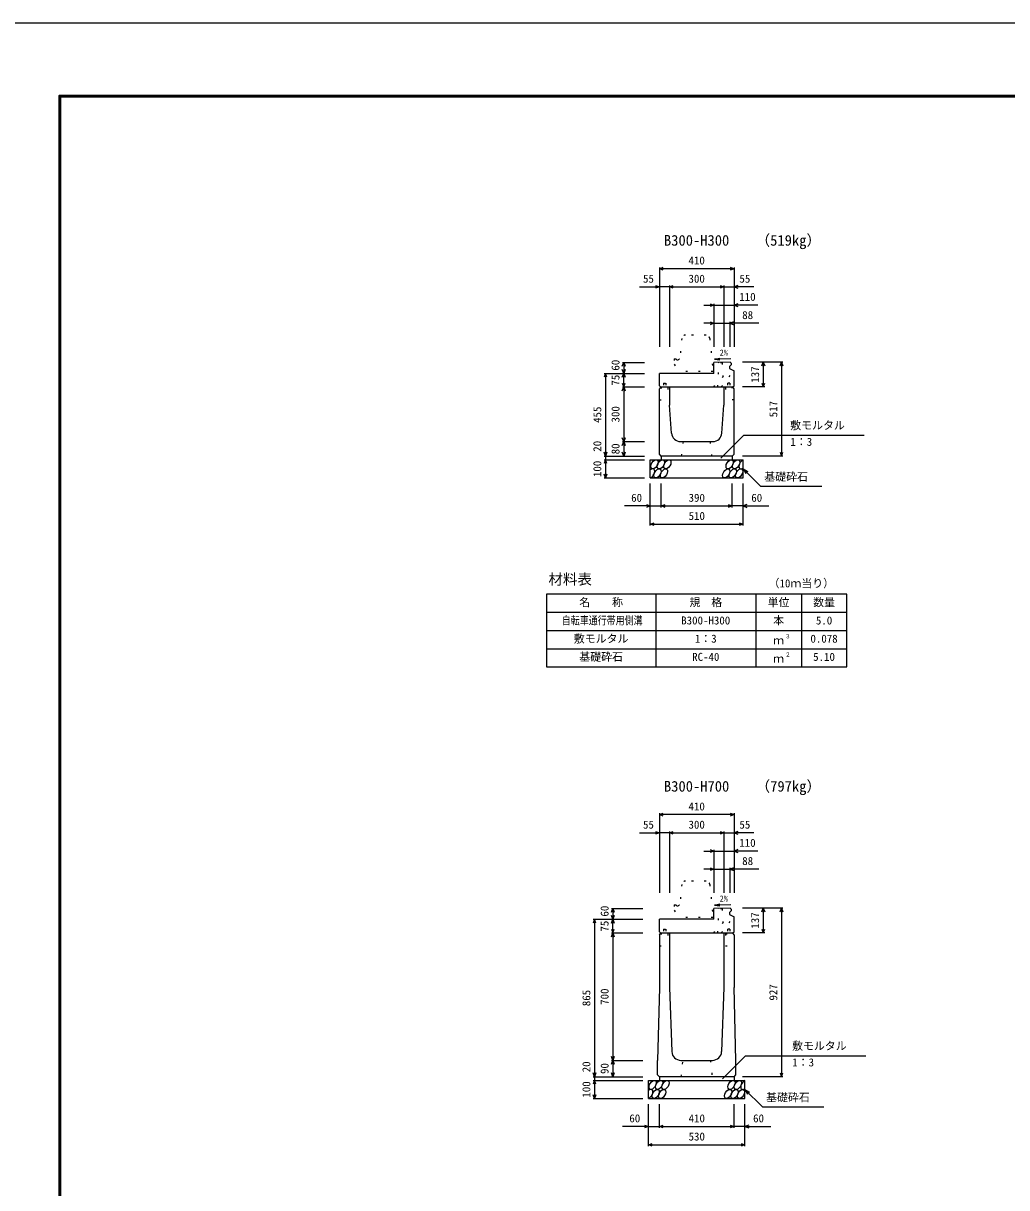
# Model space of a CAD drawing. Units: millimetres, scale not verified. Extents: x -12600 to 12600, y -5940 to 5940.
# Drawn here: x -4000 to 1403, y -458 to 5940 of the extents above; entities that cross this region are included whole.
import ezdxf
from ezdxf.enums import TextEntityAlignment as Align

# ---------------------------------------------------------------- set-up
doc = ezdxf.new("R2010")
doc.units = ezdxf.units.MM
doc.header["$LTSCALE"] = 40
doc.linetypes.add('DOTTED', pattern=[1.75, 0.25, -1.5])
for name, color, linetype, lineweight in [('0-0_DIM', 7, 'Continuous', 25), ('0-1_Defpoints', 5, 'Continuous', 25), ('0-2_HATCH', 6, 'Continuous', 25), ('0-3_HYO', 3, 'Continuous', 25), ('0-4_HYO2', 4, 'Continuous', 25), ('0-5_OUTLINE', 3, 'Continuous', 25), ('0-6_OUTLINE2', 4, 'DOTTED', 25), ('0-7_TXT', 7, 'Continuous', 25), ('0-8_WAKU', 3, 'Continuous', 25)]:
    doc.layers.add(name, color=color, linetype=linetype, lineweight=lineweight)
doc.styles.add('ＭＳ ゴシック', font='')
doc.styles.get('ＭＳ ゴシック').set_extended_font_data('MS Gothic')

msp = doc.modelspace()

# ---------------------------------------------------------------- linework, layer by layer
at = {"layer": '0-0_DIM'}
for p, q in [((-505, 4598.96), (-505, 4161.46)), ((-95, 4591.46), (-505, 4591.46)), ((-95, 4598.96), (-95, 4161.46)), ((-613.38, 4491.46), (-505, 4491.46)), ((-450, 4491.46), (-505, 4491.46)), ((-450, 4498.96), (-450, 4161.46)), ((-450, 4491.46), (-150, 4491.46)), ((-150, 4498.96), (-150, 4161.46)), ((-150, 4491.46), (-95, 4491.46)), ((13.38, 4491.46), (-95, 4491.46)), ((-260, 4391.46), (-205, 4391.46)), ((-205, 4398.96), (-205, 4161.46)), ((-205, 4391.46), (-95, 4391.46)), ((36.52, 4391.46), (-95, 4391.46)), ((-205, 4291.46), (-260, 4291.46)), ((-205, 4291.46), (-117, 4291.46)), ((-117, 4298.96), (-117, 4161.46)), ((41.78, 4291.46), (-117, 4291.46)), ((-708.5, 4076.46), (-586, 4076.46)), ((-701, 4076.46), (-701, 4016.46)), ((173.5, 4078.46), (-49, 4078.46)), ((66, 4078.46), (66, 3941.46)), ((166, 4078.46), (166, 3561.46)), ((-808.5, 4016.46), (-586, 4016.46)), ((-801, 4016.46), (-801, 3561.46)), ((-701, 3941.46), (-701, 4016.46)), ((-708.5, 3941.46), (-586, 3941.46)), ((-701, 3941.46), (-701, 3641.46)), ((73.5, 3941.46), (-49, 3941.46)), ((-167.89, 3550.65), (-41.66, 3676.89)), ((-41.66, 3676.89), (619.81, 3676.89)), ((-708.5, 3641.46), (-586, 3641.46)), ((-701, 3641.46), (-701, 3561.46)), ((-808.5, 3561.46), (-586, 3561.46)), ((-808.5, 3541.46), (-586, 3541.46)), ((-801, 3561.46), (-801, 3541.46)), ((-801, 3541.46), (-801, 3441.46)), ((173.5, 3561.46), (-49, 3561.46)), ((-45, 3491.46), (50.76, 3395.71)), ((-45, 3491.46), (-19.02, 3476.46)), ((-45, 3491.46), (-30, 3465.48)), ((-808.5, 3441.46), (-586, 3441.46)), ((-555, 3180.1), (-555, 3411.46)), ((-495, 3280.1), (-495, 3411.46)), ((-105, 3280.1), (-105, 3411.46)), ((-45, 3180.1), (-45, 3411.46)), ((50.76, 3395.71), (388.31, 3395.71)), ((-555, 3287.6), (-696.79, 3287.6)), ((-555, 3287.6), (-495, 3287.6)), ((-495, 3287.6), (-105, 3287.6)), ((-45, 3287.6), (-105, 3287.6)), ((-45, 3287.6), (96.79, 3287.6)), ((-555, 3187.6), (-45, 3187.6)), ((-505, 1598.96), (-505, 1161.46)), ((-95, 1591.46), (-505, 1591.46)), ((-95, 1598.96), (-95, 1161.46)), ((-613.38, 1491.46), (-505, 1491.46)), ((-450, 1491.46), (-505, 1491.46)), ((-450, 1498.96), (-450, 1161.46)), ((-450, 1491.46), (-150, 1491.46)), ((-150, 1498.96), (-150, 1161.46)), ((-150, 1491.46), (-95, 1491.46)), ((13.38, 1491.46), (-95, 1491.46)), ((-260, 1391.46), (-205, 1391.46)), ((-205, 1398.96), (-205, 1161.46)), ((-205, 1391.46), (-95, 1391.46)), ((36.52, 1391.46), (-95, 1391.46)), ((-205, 1291.46), (-260, 1291.46)), ((-205, 1291.46), (-117, 1291.46)), ((-117, 1298.96), (-117, 1161.46)), ((41.78, 1291.46), (-117, 1291.46)), ((-768.5, 1076.46), (-596, 1076.46)), ((-761, 1076.46), (-761, 1016.46)), ((173.5, 1078.46), (-49, 1078.46)), ((66, 1078.46), (66, 941.46)), ((166, 1078.46), (166, 151.46)), ((-868.5, 1016.46), (-596, 1016.46)), ((-861, 1016.46), (-861, 151.46)), ((-761, 941.46), (-761, 1016.46)), ((-768.5, 941.46), (-596, 941.46)), ((-761, 941.46), (-761, 241.46)), ((73.5, 941.46), (-49, 941.46)), ((-157.89, 140.65), (-31.66, 266.89)), ((-31.66, 266.89), (629.81, 266.89)), ((-768.5, 241.46), (-596, 241.46)), ((-761, 241.46), (-761, 151.46)), ((-868.5, 151.46), (-596, 151.46)), ((-868.5, 131.46), (-596, 131.46)), ((-861, 151.46), (-861, 131.46)), ((-861, 131.46), (-861, 31.46)), ((173.5, 151.46), (-49, 151.46)), ((-35, 81.46), (60.76, -14.29)), ((-35, 81.46), (-9.02, 66.46)), ((-35, 81.46), (-20, 55.48)), ((-868.5, 31.46), (-596, 31.46)), ((-565, -229.9), (-565, 1.46)), ((-505, -129.9), (-505, 1.46)), ((-95, -129.9), (-95, 1.46)), ((-35, -229.9), (-35, 1.46)), ((60.76, -14.29), (398.31, -14.29)), ((-565, -122.4), (-706.79, -122.4)), ((-565, -122.4), (-505, -122.4)), ((-505, -122.4), (-95, -122.4)), ((-35, -122.4), (-95, -122.4)), ((-35, -122.4), (106.79, -122.4)), ((-565, -222.4), (-35, -222.4))]:
    msp.add_line(p, q, dxfattribs=at)
for points in [[(-483.86, 4583.77), (-505, 4591.46), (-483.86, 4599.16)], [(-116.14, 4599.16), (-95, 4591.46), (-116.14, 4583.77)], [(-526.14, 4499.16), (-505, 4491.46), (-526.14, 4483.77)], [(-428.86, 4483.77), (-450, 4491.46), (-428.86, 4499.16)], [(-171.14, 4499.16), (-150, 4491.46), (-171.14, 4483.77)], [(-73.86, 4499.16), (-95, 4491.46), (-73.86, 4483.77)], [(-226.14, 4399.16), (-205, 4391.46), (-226.14, 4383.77)], [(-73.86, 4399.16), (-95, 4391.46), (-73.86, 4383.77)], [(-226.14, 4299.16), (-205, 4291.46), (-226.14, 4283.77)], [(-95.86, 4299.16), (-117, 4291.46), (-95.86, 4283.77)], [(-708.7, 4055.32), (-701, 4076.46), (-693.3, 4055.32)], [(-693.3, 4037.61), (-701, 4016.46), (-708.7, 4037.61)], [(58.3, 4057.32), (66, 4078.46), (73.7, 4057.32)], [(158.3, 4057.32), (166, 4078.46), (173.7, 4057.32)], [(-793.3, 3995.32), (-801, 4016.46), (-808.7, 3995.32)], [(-708.7, 3995.32), (-701, 4016.46), (-693.3, 3995.32)], [(-708.7, 3962.61), (-701, 3941.46), (-693.3, 3962.61)], [(-708.7, 3920.32), (-701, 3941.46), (-693.3, 3920.32)], [(58.3, 3962.61), (66, 3941.46), (73.7, 3962.61)], [(-693.3, 3662.61), (-701, 3641.46), (-708.7, 3662.61)], [(-708.7, 3620.32), (-701, 3641.46), (-693.3, 3620.32)], [(-793.3, 3582.61), (-801, 3561.46), (-808.7, 3582.61)], [(-793.3, 3520.32), (-801, 3541.46), (-808.7, 3520.32)], [(-693.3, 3582.61), (-701, 3561.46), (-708.7, 3582.61)], [(158.3, 3582.61), (166, 3561.46), (173.7, 3582.61)], [(-793.3, 3462.61), (-801, 3441.46), (-808.7, 3462.61)], [(-576.14, 3295.29), (-555, 3287.6), (-576.14, 3279.9)], [(-473.86, 3279.9), (-495, 3287.6), (-473.86, 3295.29)], [(-126.14, 3295.29), (-105, 3287.6), (-126.14, 3279.9)], [(-23.86, 3295.29), (-45, 3287.6), (-23.86, 3279.9)], [(-533.86, 3179.9), (-555, 3187.6), (-533.86, 3195.29)], [(-66.14, 3195.29), (-45, 3187.6), (-66.14, 3179.9)], [(-483.86, 1583.77), (-505, 1591.46), (-483.86, 1599.16)], [(-116.14, 1599.16), (-95, 1591.46), (-116.14, 1583.77)], [(-526.14, 1499.16), (-505, 1491.46), (-526.14, 1483.77)], [(-428.86, 1483.77), (-450, 1491.46), (-428.86, 1499.16)], [(-171.14, 1499.16), (-150, 1491.46), (-171.14, 1483.77)], [(-73.86, 1499.16), (-95, 1491.46), (-73.86, 1483.77)], [(-226.14, 1399.16), (-205, 1391.46), (-226.14, 1383.77)], [(-73.86, 1399.16), (-95, 1391.46), (-73.86, 1383.77)], [(-226.14, 1299.16), (-205, 1291.46), (-226.14, 1283.77)], [(-95.86, 1299.16), (-117, 1291.46), (-95.86, 1283.77)], [(-768.7, 1055.32), (-761, 1076.46), (-753.3, 1055.32)], [(-753.3, 1037.61), (-761, 1016.46), (-768.7, 1037.61)], [(58.3, 1057.32), (66, 1078.46), (73.7, 1057.32)], [(158.3, 1057.32), (166, 1078.46), (173.7, 1057.32)], [(-853.3, 995.32), (-861, 1016.46), (-868.7, 995.32)], [(-768.7, 995.32), (-761, 1016.46), (-753.3, 995.32)], [(-768.7, 962.61), (-761, 941.46), (-753.3, 962.61)], [(58.3, 962.61), (66, 941.46), (73.7, 962.61)], [(-768.7, 920.32), (-761, 941.46), (-753.3, 920.32)], [(-753.3, 262.61), (-761, 241.46), (-768.7, 262.61)], [(-768.7, 220.32), (-761, 241.46), (-753.3, 220.32)], [(-853.3, 172.61), (-861, 151.46), (-868.7, 172.61)], [(-853.3, 110.32), (-861, 131.46), (-868.7, 110.32)], [(-753.3, 172.61), (-761, 151.46), (-768.7, 172.61)], [(158.3, 172.61), (166, 151.46), (173.7, 172.61)], [(-853.3, 52.61), (-861, 31.46), (-868.7, 52.61)], [(-586.14, -114.71), (-565, -122.4), (-586.14, -130.1)], [(-483.86, -130.1), (-505, -122.4), (-483.86, -114.71)], [(-116.14, -114.71), (-95, -122.4), (-116.14, -130.1)], [(-13.86, -114.71), (-35, -122.4), (-13.86, -130.1)], [(-543.86, -230.1), (-565, -222.4), (-543.86, -214.71)], [(-56.14, -214.71), (-35, -222.4), (-56.14, -230.1)]]:
    msp.add_lwpolyline(points, dxfattribs=at)
at = {"layer": '0-1_Defpoints'}
msp.add_lwpolyline([(-4200, -5940), (12600, -5940), (12600, 5940), (-4200, 5940)], close=True, dxfattribs=at)
at = {"layer": '0-2_HATCH'}
for centre in [(-532.11, 3516.46), (-496.63, 3516.46), (-461.16, 3516.46), (-118.95, 3516.46), (-83.48, 3516.46), (-515.23, 3466.46), (-479.75, 3466.46), (-137.55, 3466.46), (-102.07, 3466.46), (-66.59, 3466.46), (-542.11, 106.46), (-506.63, 106.46), (-471.16, 106.46), (-108.95, 106.46), (-73.48, 106.46), (-525.23, 56.46), (-489.75, 56.46), (-127.55, 56.46), (-92.07, 56.46), (-56.59, 56.46)]:
    msp.add_ellipse(centre, major_axis=(14.54, 23.54), ratio=0.5792, dxfattribs=at)
for centre, start_param, end_param in [((-48, 3516.46), 0.6666252, 4.1103269), ((-550.7, 3466.46), 3.7419964, 7.318141), ((-38, 106.46), 0.6666252, 4.1103269), ((-560.7, 56.46), 3.7419964, 7.318141)]:
    msp.add_ellipse(centre, major_axis=(14.54, 23.54), ratio=0.5792, start_param=start_param, end_param=end_param, dxfattribs=at)
at = {"layer": '0-3_HYO'}
for p, q in [((-525, 2803.36), (-525, 2403.36)), ((25, 2803.36), (25, 2403.36)), ((275, 2803.36), (275, 2403.36)), ((-1125, 2703.36), (525, 2703.36))]:
    msp.add_line(p, q, dxfattribs=at)
msp.add_lwpolyline([(-1125, 2403.36), (525, 2403.36), (525, 2803.36), (-1125, 2803.36)], close=True, dxfattribs=at)
at = {"layer": '0-4_HYO2'}
for p, q in [((-1125, 2603.36), (525, 2603.36)), ((-1125, 2503.36), (525, 2503.36))]:
    msp.add_line(p, q, dxfattribs=at)
at = {"layer": '0-5_OUTLINE', "linetype": 'DOTTED'}
for p, q in [((-248.1, 4226.46), (-361.9, 4226.46)), ((-381.81, 4208.41), (-393, 4096.46)), ((-228.2, 4208.45), (-210, 4026.46)), ((-423, 4096.46), (-423, 4066.46)), ((-423, 4096.46), (-415, 4096.46)), ((-423, 4066.46), (-400, 4026.46)), ((-210, 4026.46), (-400, 4026.46)), ((-248.1, 1226.46), (-361.9, 1226.46)), ((-381.81, 1208.41), (-393, 1096.46)), ((-228.2, 1208.45), (-210, 1026.46)), ((-423, 1096.46), (-423, 1066.46)), ((-423, 1096.46), (-415, 1096.46)), ((-423, 1066.46), (-400, 1026.46)), ((-210, 1026.46), (-400, 1026.46))]:
    msp.add_line(p, q, dxfattribs=at)
at = {"layer": '0-5_OUTLINE'}
for p, q in [((-116.86, 4078.14), (-205, 4076.46)), ((-205, 4016.46), (-205, 4076.46)), ((-120, 4053.46), (-111, 4063.46)), ((-120, 4053.46), (-120, 4043.46)), ((-120, 4043.46), (-95, 4030.46)), ((-116.86, 4078.14), (-111, 4072.4)), ((-111, 4072.4), (-111, 4063.46)), ((-505, 3947.46), (-505, 4016.46)), ((-205, 4016.46), (-505, 4016.46)), ((-95, 3947.46), (-95, 4030.46)), ((-499, 3941.46), (-505, 3931.46)), ((-505, 3571.46), (-505, 3931.46)), ((-450, 3941.46), (-450, 3841.46)), ((-150, 3941.46), (-150, 3841.46)), ((-95, 3931.46), (-101, 3941.46)), ((-438.47, 3687.72), (-450, 3841.46)), ((-161.53, 3687.72), (-150, 3841.46)), ((-388.61, 3641.46), (-211.39, 3641.46)), ((-555, 3541.46), (-45, 3541.46)), ((-555, 3441.46), (-555, 3541.46)), ((-495, 3561.46), (-505, 3571.46)), ((-105, 3561.46), (-495, 3561.46)), ((-495, 3561.46), (-495, 3541.46)), ((-105, 3561.46), (-105, 3541.46)), ((-45, 3441.46), (-45, 3541.46)), ((-555, 3441.46), (-45, 3441.46)), ((-116.86, 1078.14), (-205, 1076.46)), ((-205, 1016.46), (-205, 1076.46)), ((-120, 1053.46), (-111, 1063.46)), ((-120, 1053.46), (-120, 1043.46)), ((-120, 1043.46), (-95, 1030.46)), ((-116.86, 1078.14), (-111, 1072.4)), ((-111, 1072.4), (-111, 1063.46)), ((-95, 947.46), (-95, 1030.46)), ((-505, 947.46), (-505, 1016.46)), ((-205, 1016.46), (-505, 1016.46)), ((-505, 947.46), (-499, 941.46)), ((-505, 931.46), (-499, 941.46)), ((-505, 931.46), (-505, 641.46)), ((-499, 941.46), (-101, 941.46)), ((-101, 941.46), (-95, 947.46)), ((-95, 931.46), (-101, 941.46)), ((-95, 931.46), (-95, 641.46)), ((-505, 641.46), (-515, 241.46)), ((-85, 241.46), (-95, 641.46)), ((-515, 161.46), (-515, 241.46)), ((-386.84, 241.46), (-213.16, 241.46)), ((-85, 161.46), (-85, 241.46)), ((-565, 131.46), (-35, 131.46)), ((-565, 31.46), (-565, 131.46)), ((-505, 151.46), (-515, 161.46)), ((-95, 151.46), (-505, 151.46)), ((-505, 151.46), (-505, 131.46)), ((-95, 151.46), (-85, 161.46)), ((-95, 151.46), (-95, 131.46)), ((-35, 31.46), (-35, 131.46)), ((-565, 31.46), (-35, 31.46))]:
    msp.add_line(p, q, dxfattribs=at)
at = {"layer": '0-5_OUTLINE', "linetype": 'DOTTED'}
for points in [[(-415, 4096.46), (-405, 4086.46), (-395, 4096.46), (-393, 4096.46)], [(-415, 1096.46), (-405, 1086.46), (-395, 1096.46), (-393, 1096.46)]]:
    msp.add_lwpolyline(points, dxfattribs=at)
at = {"layer": '0-5_OUTLINE'}
for points in [[(-505, 3947.46), (-499, 3941.46), (-101, 3941.46), (-95, 3947.46)], [(-105, 3561.46), (-95, 3571.46), (-95, 3931.46)], [(-450, 941.46), (-450, 641.46), (-436.8, 289.59)], [(-150, 941.46), (-150, 641.46), (-163.2, 289.59)]]:
    msp.add_lwpolyline(points, dxfattribs=at)
at = {"layer": '0-5_OUTLINE', "linetype": 'DOTTED'}
for centre, start, end in [((-361.9, 4206.46), 90, 174.40835), ((-248.1, 4206.46), 4.08463, 90), ((-361.9, 1206.46), 90, 174.40835), ((-248.1, 1206.46), 4.08463, 90)]:
    msp.add_arc(centre, 20, start, end, dxfattribs=at)
at = {"layer": '0-5_OUTLINE'}
for centre, start, end in [((-388.61, 3691.46), 184.28915, 270), ((-211.39, 3691.46), 270, 355.71085), ((-386.84, 291.46), 182.14759, 270), ((-213.16, 291.46), 270, 357.85241)]:
    msp.add_arc(centre, 50, start, end, dxfattribs=at)
at = {"layer": '0-6_OUTLINE2'}
for p, q in [((-206.39, 3941.46), (-117.22, 4042.02)), ((-184.4, 3941.46), (-177.89, 4074.37)), ((-177.89, 4074.37), (-180.68, 4076.93)), ((-159.72, 4074.59), (-177.89, 4074.37)), ((-164.85, 3941.46), (-96.21, 4031.09)), ((-159.72, 4074.56), (-157.12, 4077.38)), ((-159.72, 4074.56), (-153.2, 3941.46)), ((-501.7, 3936.96), (-458, 3936.96)), ((-481.5, 3961.96), (-469.5, 3961.96)), ((-481.5, 3961.96), (-481.5, 3936.96)), ((-469.5, 3961.96), (-469.5, 3936.96)), ((-458, 3936.96), (-458, 3871.46)), ((-98.3, 3936.96), (-142, 3936.96)), ((-142, 3936.96), (-142, 3871.46)), ((-118.5, 3961.96), (-130.5, 3961.96)), ((-130.5, 3961.96), (-130.5, 3936.96)), ((-118.5, 3961.96), (-118.5, 3936.96)), ((-505, 3871.46), (-458, 3871.46)), ((-95, 3871.46), (-142, 3871.46)), ((-375, 3641.46), (-385, 3561.46)), ((-215, 3561.46), (-225, 3641.46)), ((-206.39, 941.46), (-117.22, 1042.02)), ((-184.4, 941.46), (-177.89, 1074.37)), ((-177.89, 1074.37), (-180.68, 1076.93)), ((-159.72, 1074.59), (-177.89, 1074.37)), ((-164.85, 941.46), (-96.21, 1031.09)), ((-159.72, 1074.56), (-157.12, 1077.38)), ((-159.72, 1074.56), (-153.2, 941.46)), ((-481.5, 961.96), (-469.5, 961.96)), ((-481.5, 961.96), (-481.5, 936.96)), ((-469.5, 961.96), (-469.5, 936.96)), ((-118.5, 961.96), (-130.5, 961.96)), ((-130.5, 961.96), (-130.5, 936.96)), ((-118.5, 961.96), (-118.5, 936.96)), ((-501.7, 936.96), (-458, 936.96)), ((-458, 936.96), (-458, 871.46)), ((-142, 936.96), (-142, 871.46)), ((-142, 936.96), (-98.3, 936.96)), ((-505, 871.46), (-458, 871.46)), ((-142, 871.46), (-95, 871.46)), ((-385, 151.46), (-375, 241.46)), ((-225, 241.46), (-215, 151.46))]:
    msp.add_line(p, q, dxfattribs=at)
at = {"layer": '0-7_TXT'}
for p, q in [((-202.94, 4094.97), (-173.3, 4090.33)), ((-202.94, 1094.97), (-173.3, 1090.33))]:
    msp.add_line(p, q, dxfattribs=at)
for points in [[(-112.52, 4096.7), (-202.94, 4094.97), (-173.5, 4100.74)], [(-112.52, 1096.7), (-202.94, 1094.97), (-173.5, 1100.74)]]:
    msp.add_lwpolyline(points, dxfattribs=at)
at = {"layer": '0-8_WAKU', "lineweight": 50}
msp.add_lwpolyline([(-3800, -5540), (12200, -5540), (12200, 5540), (-3800, 5540)], close=True, dxfattribs=at)

# ---------------------------------------------------------------- texts
at = {"layer": '0-0_DIM', "style": 'ＭＳ ゴシック'}
for s, p in [('410', (-345, 4601.46)), ('55', (-594.84, 4501.46)), ('300', (-345, 4501.46)), ('55', (-65.16, 4501.46)), ('110', (-65.98, 4401.46)), ('88', (-49.81, 4301.46)), ('敷モルタル', (213.94, 3695.62)), ('1：3', (214.94, 3604.93)), ('基礎砕石', (71.32, 3412.88)), ('60', (-660, 3297.6)), ('390', (-344.47, 3297.6)), ('60', (0, 3297.6)), ('510', (-344.47, 3197.6)), ('410', (-345, 1601.46)), ('55', (-594.84, 1501.46)), ('300', (-345, 1501.46)), ('55', (-65.16, 1501.46)), ('110', (-65.98, 1401.46)), ('88', (-49.81, 1301.46)), ('敷モルタル', (223.94, 285.62)), ('1：3', (224.94, 194.93)), ('基礎砕石', (81.32, 2.88)), ('60', (-670, -112.4)), ('410', (-344.47, -112.4)), ('60', (10, -112.4)), ('530', (-344.47, -212.4))]:
    msp.add_text(s, height=43.99, dxfattribs=at).set_placement(p, align=Align.BOTTOM_LEFT)
for s, p in [('60', (-711, 4031.46)), ('137', (56, 3964.96)), ('75', (-711, 3948.96)), ('517', (156, 3774.96)), ('455', (-811, 3743.96)), ('300', (-711, 3746.46)), ('20', (-811, 3585.78)), ('80', (-711, 3571.46)), ('100', (-811, 3446.46)), ('60', (-771, 1031.46)), ('137', (56, 964.96)), ('75', (-771, 948.96)), ('927', (156, 569.96)), ('865', (-871, 538.96)), ('700', (-771, 546.46)), ('20', (-871, 175.78)), ('90', (-771, 166.46)), ('100', (-871, 36.46))]:
    msp.add_text(s, height=43.99, rotation=90, dxfattribs=at).set_placement(p, align=Align.BOTTOM_LEFT)
at = {"layer": '0-7_TXT', "style": 'ＭＳ ゴシック'}
for s, height, p in [('B300-H300', 58.65, (-480, 4700.44)), ('（519kg）', 58.65, (23.7, 4700.44)), ('2%', 32.99, (-173.37, 4104.31)), ('材料表', 58.65, (-1115, 2838.36)), ('（10ｍ当り）', 43.99, (95, 2827.36)), ('名\u3000\u3000称', 43.99, (-945, 2723.36)), ('規\u3000格', 43.99, (-340, 2723.36)), ('単位', 43.99, (90, 2723.36)), ('数量', 43.99, (340, 2723.36)), ('B300-H300', 43.99, (-385, 2623.36)), ('本', 43.99, (120, 2623.36)), ('5.0', 43.99, (355, 2623.36)), ('敷モルタル', 43.99, (-975, 2523.36)), ('1：3', 43.99, (-310, 2523.36)), ('ｍ', 43.99, (120, 2513.36)), ('３', 21.99, (185.54, 2553.73)), ('0.078', 43.99, (325, 2523.36)), ('基礎砕石', 43.99, (-945, 2423.36)), ('RC-40', 43.99, (-325, 2423.36)), ('ｍ', 43.99, (120, 2413.36)), ('２', 21.99, (185.54, 2453.73)), ('5.10', 43.99, (340, 2423.36)), ('B300-H700', 58.65, (-480, 1700.44)), ('（797kg）', 58.65, (23.7, 1700.44)), ('2%', 32.99, (-173.37, 1104.31))]:
    msp.add_text(s, height=height, dxfattribs=at).set_placement(p, align=Align.BOTTOM_LEFT)
at = {"layer": '0-7_TXT', "style": 'ＭＳ ゴシック', "width": 0.8}
msp.add_text('自転車通行帯用側溝', height=43.99, dxfattribs=at).set_placement((-1041, 2623.36), align=Align.BOTTOM_LEFT)

doc.saveas('drawing.dxf')
